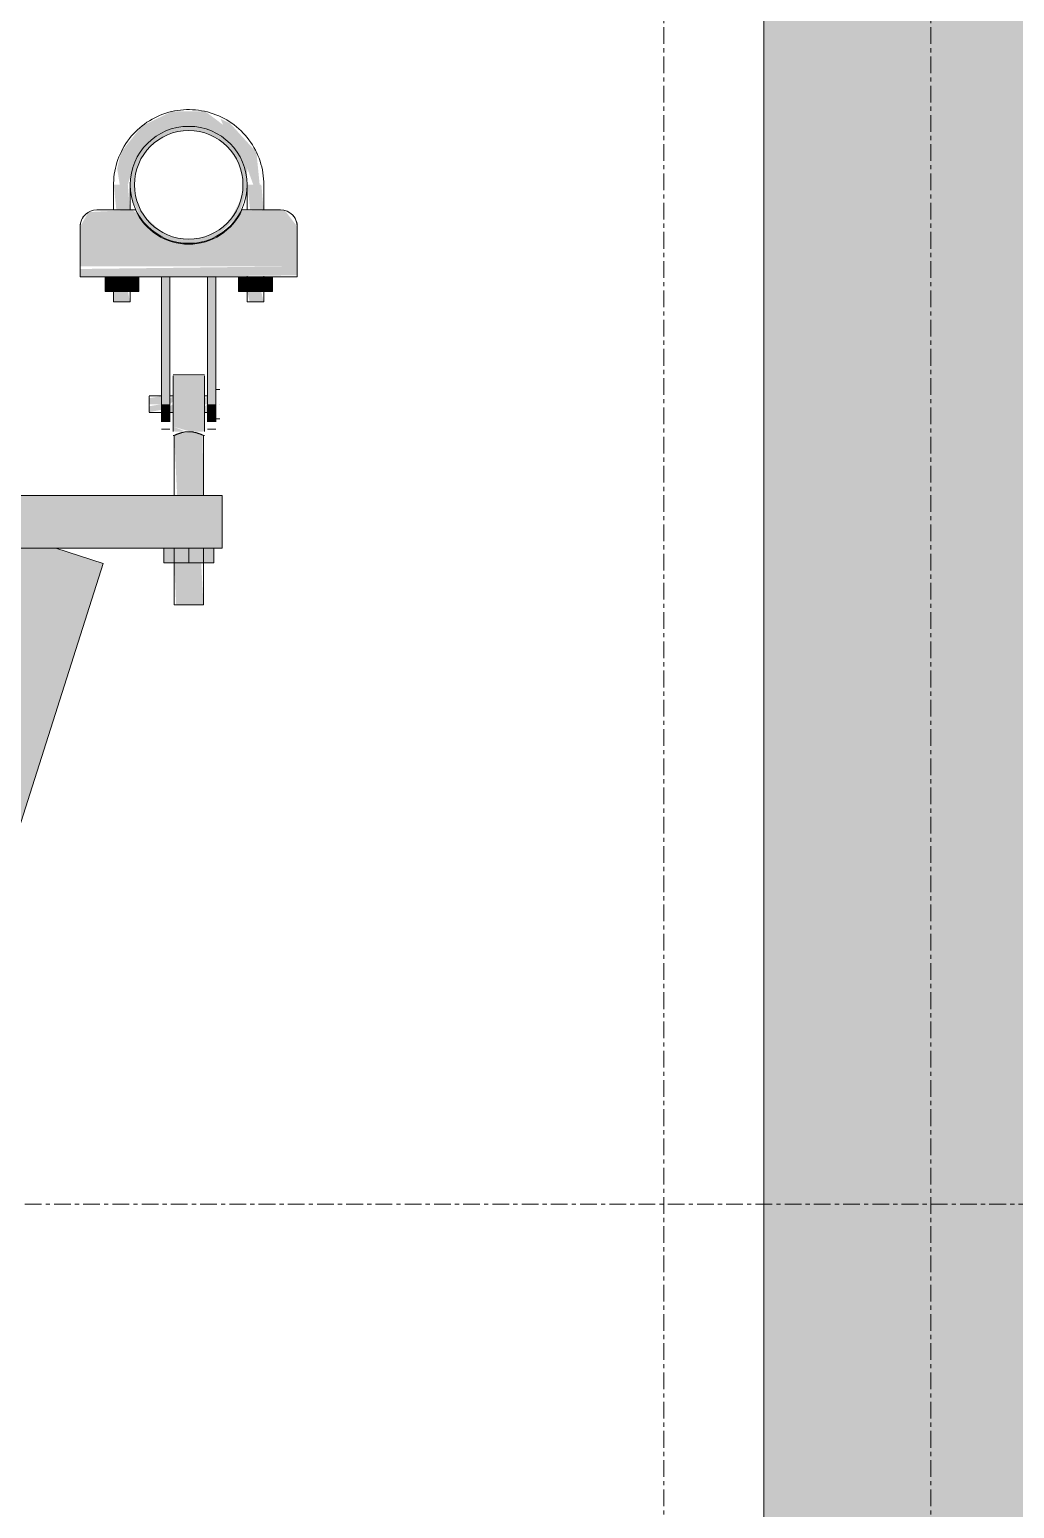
# Model space of a CAD drawing. Header units: inches. Extents: x 21380 to 98133, y -290 to 853.
# Drawn here: x 25664.4 to 25693.89, y 252.65 to 296.9 of the extents above; entities that cross this region are included whole.
import ezdxf

# ---------------------------------------------------------------- set-up
doc = ezdxf.new("R2010")
doc.units = ezdxf.units.IN
doc.header["$MEASUREMENT"] = 0
doc.linetypes.add('Grid Line 1_2_', pattern=[0.875, 0.5, -0.125, 0.125, -0.125])
for name, color, linetype, lineweight in [('A-FLOR-LEVL', 51, 'Continuous', 9), ('Q-SPCQ', 91, 'Continuous', 9), ('S-BEAM', 12, 'Continuous', 9), ('S-GRID', 1, 'Continuous', 9)]:
    doc.layers.add(name, color=color, linetype=linetype, lineweight=lineweight)

# ---------------------------------------------------------------- blocks, each defined once
blk = doc.blocks.new('Basketball_Backstop-Performance_Sports_Systems-3103-Ceiling_Hung - 27_-0_ to 27_-11 7_8_-706978-Building Section - East_West looking North')
at = {"layer": 'Q-SPCQ'}
for points in [[(25671.233, 292.25), (25671.294, 292.25), (25671.196, 293.226), (25670.41, 294.087), (25670.121, 294.226), (25670.199, 294.043), (25669.669, 294.444), (25668.668, 294.444), (25667.766, 294.009), (25667.142, 293.226), (25667.029, 292.733), (25667.104, 292.25), (25667.294, 292.25), (25667.346, 292.25), (25667.478, 292.703), (25667.85, 293.381), (25668.153, 293.657), (25668.543, 293.869), (25668.917, 293.967), (25669.426, 293.966), (25669.818, 293.859), (25670.258, 293.601), (25670.576, 293.266), (25670.803, 292.839), (25670.9, 292.39), (25670.928, 292.735), (25671.104, 292.25), (25671.169, 292.25)], [(25672.419, 289.812), (25672.419, 291), (25672.048, 291.483), (25671.919, 291.5), (25670.738, 291.461), (25670.318, 290.92), (25669.981, 290.688), (25669.589, 290.539), (25669.391, 290.487), (25668.667, 290.56), (25668.274, 290.734), (25667.923, 291.013), (25667.652, 291.375), (25667.478, 291.5), (25666.169, 291.433), (25665.919, 291), (25665.919, 289.812), (25670.9, 289.812)], [(25668.356, 289.5), (25672.419, 289.542), (25672.419, 289.812), (25665.919, 289.732), (25665.919, 289.5)], [(25666.916, 289.062), (25666.916, 289.5), (25666.664, 289.5), (25666.664, 289.062)], [(25666.916, 289.062), (25667.421, 289.062), (25667.421, 289.5), (25666.916, 289.5)], [(25667.421, 289.062), (25667.674, 289.062), (25667.674, 289.5), (25667.421, 289.5)], [(25668.606, 285.687), (25668.606, 289.5), (25668.356, 289.5), (25668.356, 285.687)], [(25669.981, 285.687), (25669.981, 289.5), (25669.731, 289.5), (25669.731, 285.687)], [(25670.9, 289.062), (25670.916, 289.062), (25670.9, 289.5), (25670.664, 289.5), (25670.664, 289.062)], [(25671.421, 289.062), (25671.421, 289.5), (25670.916, 289.5), (25670.916, 289.062)], [(25671.674, 289.062), (25671.674, 289.5), (25671.421, 289.5), (25671.421, 289.062)], [(25668.705, 285.656), (25669.643, 285.656), (25669.643, 286.532), (25668.705, 286.532), (25668.705, 285.891)], [(25668.356, 285.157), (25668.606, 285.157), (25668.606, 285.687), (25668.356, 285.687), (25668.356, 285.312)], [(25669.731, 285.157), (25669.981, 285.157), (25669.981, 285.687), (25669.731, 285.687), (25669.731, 285.312)], [(25669.174, 280.937), (25669.174, 281.375), (25668.424, 281.375), (25668.424, 280.937)], [(25669.174, 280.937), (25669.924, 280.937), (25669.924, 281.375), (25669.174, 281.375)]]:
    blk.add_hatch(color=256, dxfattribs=at).paths.add_polyline_path(points, flags=0)
h = blk.add_hatch(color=256, dxfattribs=at)
h.paths.add_polyline_path([(25669.169, 290.5), (25669.622, 290.56), (25670.044, 290.734), (25670.603, 291.269), (25670.684, 291.375), (25670.9, 292.11), (25670.9, 292.39), (25670.859, 292.703), (25670.684, 293.125), (25670.406, 293.487), (25670.044, 293.766), (25669.622, 293.94), (25669.169, 294), (25668.716, 293.94), (25668.294, 293.766), (25667.931, 293.487), (25667.653, 293.125), (25667.478, 292.703), (25667.419, 292.25), (25667.478, 291.797), (25667.735, 291.269), (25667.931, 291.013), (25668.294, 290.734), (25668.716, 290.56)], flags=0)
h.paths.add_polyline_path([(25669.169, 290.625), (25668.748, 290.68), (25668.356, 290.843), (25667.891, 291.269), (25667.761, 291.437), (25667.599, 291.829), (25667.544, 292.25), (25667.599, 292.671), (25667.761, 293.062), (25668.02, 293.399), (25668.356, 293.657), (25668.748, 293.82), (25669.169, 293.875), (25669.589, 293.82), (25669.981, 293.657), (25670.318, 293.399), (25670.576, 293.062), (25670.738, 292.671), (25670.794, 292.25), (25670.738, 291.829), (25670.446, 291.269), (25670.318, 291.101), (25669.981, 290.843), (25669.589, 290.68)], flags=0)
h = blk.add_hatch(color=256, dxfattribs=at)
h.paths.add_polyline_path([(25666.952, 288.75), (25667.41, 288.75), (25667.346, 289.062), (25666.927, 289.062), (25666.927, 288.75)], flags=0)
h.paths.add_polyline_path([(25667.155, 291.5), (25667.41, 291.5), (25667.346, 292.25), (25666.927, 292.25), (25667.003, 291.5), (25667.104, 291.5)], flags=0)
h = blk.add_hatch(color=256, dxfattribs=at)
h.paths.add_polyline_path([(25671.044, 288.75), (25671.41, 288.75), (25671.341, 289.062), (25670.927, 289.062), (25670.992, 288.75)], flags=0)
h.paths.add_polyline_path([(25671.104, 291.5), (25671.41, 291.5), (25671.346, 292.25), (25670.927, 292.25), (25671.009, 291.5), (25671.057, 291.5)], flags=0)
h = blk.add_hatch(color=256, dxfattribs=at)
h.paths.add_polyline_path([(25668.356, 285.687), (25668.356, 285.929), (25667.981, 285.864), (25667.981, 285.687)], flags=0)
h.paths.add_polyline_path([(25668.606, 285.687), (25668.705, 285.774), (25668.705, 285.929), (25668.606, 285.848), (25668.606, 285.708)], flags=0)
h.paths.add_polyline_path([(25669.731, 285.687), (25669.731, 285.929), (25669.643, 285.864), (25669.643, 285.687)], flags=0)
h = blk.add_hatch(color=256, dxfattribs=at)
h.paths.add_polyline_path([(25667.981, 285.446), (25668.356, 285.52), (25668.356, 285.687), (25667.981, 285.623), (25667.981, 285.471)], flags=0)
h.paths.add_polyline_path([(25669.731, 285.446), (25669.731, 285.687), (25669.643, 285.613), (25669.643, 285.446)], flags=0)
h.paths.add_polyline_path([(25668.705, 285.446), (25668.705, 285.687), (25668.606, 285.623), (25668.606, 285.446)], flags=0)
h = blk.add_hatch(color=256, dxfattribs=at)
h.paths.add_polyline_path([(25669.096, 284.859), (25669.061, 284.873), (25668.705, 285.015), (25668.705, 284.871), (25669.061, 284.86)], flags=0)
h.paths.add_polyline_path([(25669.251, 284.859), (25669.643, 284.871), (25669.643, 285.656), (25668.705, 285.656), (25668.705, 285.015), (25669.174, 284.881)], flags=0)
h = blk.add_hatch(color=256, dxfattribs=at)
h.paths.add_polyline_path([(25669.611, 279.687), (25669.542, 280.937), (25668.736, 280.937), (25668.795, 279.687), (25669.597, 279.687)], flags=0)
h.paths.add_polyline_path([(25669.223, 282.955), (25669.611, 282.955), (25669.584, 284.763), (25669.251, 284.859), (25668.839, 284.795), (25668.736, 284.75), (25668.823, 282.955), (25669.125, 282.955)], flags=0)
h = blk.add_hatch(color=256, dxfattribs=at)
h.paths.add_polyline_path([(25574.174, 281.375), (25620.674, 281.375), (25620.674, 282.875), (25574.174, 282.955), (25574.174, 281.503)], flags=0)
h.paths.add_polyline_path([(25623.674, 281.375), (25670.174, 281.375), (25670.174, 282.955), (25623.674, 282.875), (25623.674, 281.503)], flags=0)
h.paths.add_polyline_path([(25622.356, 282.237), (25622.23, 282.059), (25622.258, 282.231), (25622.271, 282.232)], flags=0)
h.paths.add_polyline_path([(25622.356, 281.808), (25622.271, 282.396), (25621.981, 282.312), (25621.986, 282.236), (25622.169, 282.226), (25622.174, 282.055), (25622.233, 282.052), (25622.337, 281.814)], flags=0)
h.paths.add_polyline_path([(25622.079, 281.835), (25622.1, 281.844), (25621.981, 282.237), (25621.986, 281.99), (25622.077, 281.839)], flags=0)
h.paths.add_polyline_path([(25622.481, 281.915), (25622.544, 282.125), (25622.481, 281.937)], flags=0)
h = blk.add_hatch(color=256, dxfattribs=at)
h.paths.add_polyline_path([(25625.39, 157.563), (25627.273, 157.563), (25628.11, 160.188), (25625.39, 160.188), (25625.39, 159.438)], flags=0)
h.paths.add_polyline_path([(25626.288, 164.313), (25629.428, 164.32), (25666.612, 280.918), (25665.189, 281.375), (25663.62, 281.375), (25626.29, 164.32)], flags=0)
for p, q in [((25666.919, 292.25), (25666.919, 291.5)), ((25667.419, 291.5), (25667.419, 292.25)), ((25670.919, 292.25), (25670.919, 291.5)), ((25671.419, 291.5), (25671.419, 292.25)), ((25667.575, 291.5), (25666.419, 291.5)), ((25671.919, 291.5), (25670.763, 291.5)), ((25665.919, 291), (25665.919, 289.812)), ((25672.419, 289.812), (25672.419, 291)), ((25665.919, 289.5), (25665.919, 289.812)), ((25665.919, 289.5), (25672.419, 289.5)), ((25666.664, 289.062), (25666.664, 289.5)), ((25666.916, 289.5), (25666.916, 289.062)), ((25666.919, 289.511), (25666.919, 288.75)), ((25667.419, 288.75), (25667.419, 289.511)), ((25667.421, 289.5), (25667.421, 289.062)), ((25667.674, 289.5), (25667.674, 289.062)), ((25668.356, 285.687), (25668.356, 289.5)), ((25668.356, 289.5), (25668.606, 289.5)), ((25668.606, 289.5), (25668.606, 285.687)), ((25669.731, 285.687), (25669.731, 289.5)), ((25669.731, 289.5), (25669.981, 289.5)), ((25669.981, 289.5), (25669.981, 285.687)), ((25670.664, 289.5), (25670.664, 289.062)), ((25670.916, 289.5), (25670.916, 289.062)), ((25670.919, 289.518), (25670.919, 288.75)), ((25671.419, 288.75), (25671.419, 289.515)), ((25671.421, 289.5), (25671.421, 289.062)), ((25671.674, 289.062), (25671.674, 289.5)), ((25672.419, 289.812), (25672.419, 289.5)), ((25666.916, 289.062), (25666.664, 289.062)), ((25667.421, 289.062), (25666.916, 289.062)), ((25667.674, 289.062), (25667.421, 289.062)), ((25670.916, 289.062), (25670.664, 289.062)), ((25671.421, 289.062), (25670.916, 289.062)), ((25671.674, 289.062), (25671.421, 289.062)), ((25666.919, 288.75), (25666.927, 288.75)), ((25667.419, 288.75), (25666.919, 288.75)), ((25667.41, 288.75), (25667.419, 288.75)), ((25671.419, 288.75), (25670.919, 288.75)), ((25670.919, 288.75), (25670.927, 288.75)), ((25671.41, 288.75), (25671.419, 288.75)), ((25669.643, 286.562), (25668.705, 286.562)), ((25668.705, 285.656), (25668.705, 286.532)), ((25669.643, 286.532), (25669.643, 285.656)), ((25668.356, 285.937), (25667.981, 285.937)), ((25667.981, 285.687), (25667.981, 285.929)), ((25668.705, 285.937), (25668.606, 285.937)), ((25669.731, 285.937), (25669.643, 285.937)), ((25670.106, 286.125), (25669.981, 286.125)), ((25667.981, 285.446), (25667.981, 285.687)), ((25667.981, 285.437), (25668.356, 285.437)), ((25668.356, 285.157), (25668.356, 285.687)), ((25668.606, 285.687), (25668.606, 285.157)), ((25668.606, 285.437), (25668.705, 285.437)), ((25668.705, 284.871), (25668.705, 285.656)), ((25669.643, 285.656), (25669.643, 284.871)), ((25669.643, 285.437), (25669.731, 285.437)), ((25669.731, 285.157), (25669.731, 285.687)), ((25669.981, 285.687), (25669.981, 285.157)), ((25670.106, 285.687), (25670.106, 285.687)), ((25670.106, 285.687), (25670.106, 285.687)), ((25669.981, 285.25), (25670.106, 285.25)), ((25668.356, 284.937), (25668.606, 284.937)), ((25668.705, 284.75), (25668.736, 284.75)), ((25668.736, 284.75), (25668.736, 282.955)), ((25669.611, 282.955), (25669.611, 284.75)), ((25669.611, 284.75), (25669.643, 284.75)), ((25669.731, 284.937), (25669.981, 284.937)), ((25622.669, 282.955), (25670.174, 282.955)), ((25670.174, 282.955), (25670.174, 281.375)), ((25670.174, 281.375), (25625.486, 281.375)), ((25665.189, 281.375), (25666.612, 280.918)), ((25668.424, 281.375), (25668.424, 280.937)), ((25668.736, 281.375), (25668.736, 279.687)), ((25669.174, 280.937), (25669.174, 281.375)), ((25669.611, 279.687), (25669.611, 281.375)), ((25669.924, 281.375), (25669.924, 280.937)), ((25666.612, 280.918), (25629.428, 164.32)), ((25669.174, 280.937), (25668.424, 280.937)), ((25669.924, 280.937), (25669.174, 280.937)), ((25669.611, 279.687), (25668.736, 279.687))]:
    blk.add_line(p, q, dxfattribs=at)
at = {"layer": 'Q-SPCQ', "flags": 128}
blk.add_lwpolyline([(25671.419, 292.25), (25671.417, 292.34), (25671.412, 292.43), (25671.403, 292.519), (25671.39, 292.608), (25671.374, 292.697), (25671.354, 292.785), (25671.331, 292.872), (25671.305, 292.958), (25671.275, 293.043), (25671.241, 293.126), (25671.204, 293.208), (25671.165, 293.289), (25671.121, 293.368), (25671.075, 293.445), (25671.026, 293.52), (25670.974, 293.594), (25670.918, 293.665), (25670.86, 293.734), (25670.8, 293.8), (25670.736, 293.864), (25670.671, 293.925), (25670.602, 293.984), (25670.532, 294.04), (25670.459, 294.093), (25670.384, 294.143), (25670.308, 294.19), (25670.229, 294.234), (25670.149, 294.275), (25670.067, 294.313), (25669.984, 294.347), (25669.9, 294.378), (25669.814, 294.406), (25669.727, 294.43), (25669.64, 294.45), (25669.551, 294.467), (25669.462, 294.481), (25669.373, 294.491), (25669.283, 294.497), (25669.193, 294.5), (25669.103, 294.499), (25669.013, 294.495), (25668.924, 294.487), (25668.834, 294.475), (25668.746, 294.46), (25668.658, 294.441), (25668.57, 294.419), (25668.484, 294.393), (25668.399, 294.364), (25668.315, 294.332), (25668.232, 294.296), (25668.151, 294.257), (25668.072, 294.215), (25667.994, 294.169), (25667.918, 294.121), (25667.845, 294.069), (25667.773, 294.015), (25667.704, 293.957), (25667.636, 293.898), (25667.572, 293.835), (25667.51, 293.77), (25667.45, 293.702), (25667.394, 293.632), (25667.34, 293.56), (25667.289, 293.486), (25667.241, 293.41), (25667.196, 293.332), (25667.154, 293.252), (25667.116, 293.171), (25667.081, 293.088), (25667.049, 293.004), (25667.02, 292.918), (25666.995, 292.832), (25666.974, 292.745), (25666.956, 292.656), (25666.941, 292.568), (25666.93, 292.478), (25666.923, 292.388), (25666.919, 292.299), (25666.919, 292.25)], dxfattribs=at)
at = {"layer": 'Q-SPCQ'}
for centre, radius, start, end in [((25669.169, 292.25), 1.75, 0, 180), ((25669.169, 292.25), 1.625, 0, 180), ((25669.169, 292.25), 1.75, 180, 0), ((25669.169, 292.25), 1.625, 180, 0), ((25666.419, 291), 0.5, 90, 180), ((25666.419, 291), 0.5, 120, 180), ((25669.169, 292.223), 1.75, 204.3958, 335.6042), ((25671.919, 291), 0.5, 0, 90), ((25671.919, 291), 0.5, 0, 60)]:
    blk.add_arc(centre, radius, start, end, dxfattribs=at)
blk.add_open_spline([(25669.611, 284.75), (25669.611, 284.75), (25669.608, 284.752), (25669.597, 284.758), (25669.585, 284.762), (25669.57, 284.769), (25669.552, 284.777), (25669.535, 284.785), (25669.52, 284.791), (25669.509, 284.795), (25669.496, 284.799), (25669.479, 284.806), (25669.456, 284.814), (25669.431, 284.822), (25669.41, 284.829), (25669.394, 284.833), (25669.377, 284.837), (25669.355, 284.842), (25669.325, 284.848), (25669.289, 284.855), (25669.251, 284.859), (25669.213, 284.862), (25669.174, 284.862), (25669.135, 284.862), (25669.097, 284.859), (25669.059, 284.855), (25669.023, 284.848), (25668.993, 284.842), (25668.971, 284.837), (25668.954, 284.833), (25668.938, 284.829), (25668.917, 284.822), (25668.892, 284.814), (25668.869, 284.806), (25668.852, 284.799), (25668.839, 284.795), (25668.827, 284.791), (25668.812, 284.785), (25668.795, 284.777), (25668.778, 284.769), (25668.763, 284.762), (25668.751, 284.758), (25668.74, 284.752), (25668.736, 284.75), (25668.736, 284.75)], degree=3, knots=[0, 0, 0, 0, 0.055556, 0.083333, 0.111111, 0.138889, 0.166667, 0.194444, 0.208333, 0.222222, 0.236111, 0.25, 0.277778, 0.305556, 0.319444, 0.333333, 0.347222, 0.361111, 0.388889, 0.416667, 0.444444, 0.472222, 0.5, 0.527778, 0.555556, 0.583333, 0.611111, 0.638889, 0.652778, 0.666667, 0.680556, 0.694444, 0.722222, 0.75, 0.763889, 0.777778, 0.791667, 0.805556, 0.833333, 0.861111, 0.888889, 0.916667, 0.944444, 1, 1, 1, 1], dxfattribs=at)
blk = doc.blocks.new('columns and girder2 - one-1334686-Building Section - East_West looking North')
at = {"layer": 'S-BEAM'}
h = blk.add_hatch(color=256, dxfattribs=at)
h.paths.add_polyline_path([(25686.39, 1), (25696.39, 1), (25696.39, 154.5), (25686.39, 154.5), (25686.39, 76.433)], flags=0)
h.paths.add_polyline_path([(25686.39, 186.5), (25696.39, 186.5), (25696.39, 330.476), (25686.39, 330.476), (25686.39, 232.677)], flags=0)
blk.add_line((25686.39, 186.5), (25686.39, 330.476), dxfattribs=at)

msp = doc.modelspace()

# ---------------------------------------------------------------- linework, layer by layer
at = {"layer": 'A-FLOR-LEVL', "linetype": 'Grid Line 1_2_'}
msp.add_line((21678.638, 261.75), (26557.324, 261.75), dxfattribs=at)
at = {"layer": 'S-GRID', "linetype": 'Grid Line 1_2_'}
for p, q in [((25683.39, -273.161), (25683.39, 671.892)), ((25691.39, -273.161), (25691.39, 671.892)), ((25691.39, -273.161), (25691.39, 671.892))]:
    msp.add_line(p, q, dxfattribs=at)

# ---------------------------------------------------------------- block references
at = {"layer": 'Q-SPCQ'}
msp.add_blockref('Basketball_Backstop-Performance_Sports_Systems-3103-Ceiling_Hung - 27_-0_ to 27_-11 7_8_-706978-Building Section - East_West looking North', (0, 0), dxfattribs=at)
at = {"layer": 'S-BEAM'}
msp.add_blockref('columns and girder2 - one-1334686-Building Section - East_West looking North', (0, 0), dxfattribs=at)

doc.saveas('drawing.dxf')
